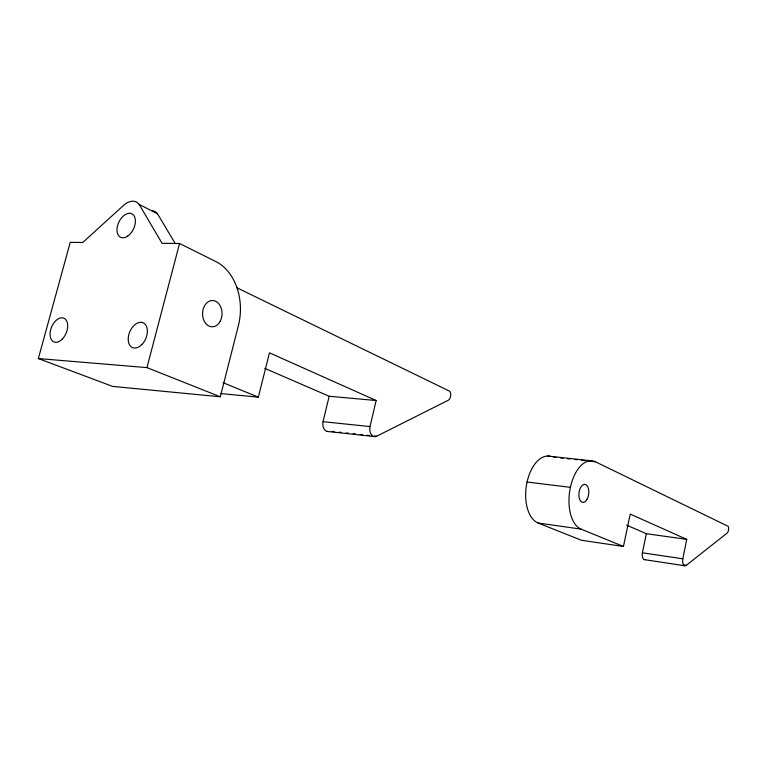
<?xml version="1.0" encoding="UTF-8"?>
<svg xmlns="http://www.w3.org/2000/svg" width="767" height="767" viewBox="0 0 767 767"><rect width="100%" height="100%" fill="white"/><g stroke="black" fill="none" stroke-linecap="round" stroke-linejoin="round"><path stroke-width="1.15" d="M588.49 461.025L595.451 461.792L728.228 526.363A3.988 1.831 -82.8 0 1 727.087 533.142L686.273 565.317A6.232 2.991 -82.1 0 1 683.368 564.531A6.232 2.991 -82.1 0 1 682.822 558.807L686.743 539.354L630.225 514.091L623.456 546.459L581.549 540.294L538.118 523.027A34.064 19.041 -82.9 0 1 526.689 483.862A34.064 19.041 -82.9 0 1 550.629 456.384M645.162 559.632A6.126 3.068 -82 0 1 642.41 552.796L646.341 533.707L626.639 525.165M236.648 287.654L449.893 391.323A5.331 3.279 -85.2 0 1 448.206 400.297L376.616 436.241A8.447 5.513 -84.1 0 1 371.276 434.582A8.447 5.513 -84.1 0 1 369.991 426.577L376.156 400.518L269.447 352.82L258.354 397.143L220.704 393.576M328.324 431.543A8.245 5.59 -84.1 0 1 323.032 421.677L329.177 396.261L264.788 368.361M220.292 396.779L238.403 325.582A51.015 38.005 -89.3 0 0 215.882 261.566L179.555 243.503L162.058 243.312L139.163 204.405A19.242 11.936 -64.4 0 0 123.468 205.47L82.759 242.477L70.238 242.343L38.35 358.553L112.596 386.395L220.292 396.779L146.938 367.614L38.35 358.553M146.938 367.614L179.555 243.503M329.177 396.261L376.156 400.518M323.032 421.677L369.991 426.577M332.121 431.39L334.47 431.639M339.148 432.157L341.488 432.406M346.176 432.924L348.515 433.173M353.194 433.681L355.543 433.94M360.222 434.448L362.561 434.707M367.249 435.215L369.589 435.474M374.277 435.982L376.616 436.241M326.876 431.399L373.74 436.519M547.657 456.029L590.695 460.746M553.688 457.209L556.008 457.458M560.648 457.976L562.968 458.225M567.609 458.733L569.929 458.992M574.569 459.5L576.889 459.759M581.53 460.267L585.01 460.651M527.063 482.021L570.408 487.352M646.341 533.707L686.743 539.354M538.118 523.027L581.05 529.115L623.456 546.459M642.41 552.796L682.822 558.807M683.972 564.972L686.273 565.317M644.357 559.632L684.682 565.749M223.12 382.723L258.354 397.143M139.163 204.405L157.484 213.763L175.058 243.235M581.05 529.115A34.755 18.629 -83 0 1 570.38 487.467A34.755 18.629 -83 0 1 595.451 461.792M152.144 210.618A18.993 11.946 -64.4 0 1 157.484 213.763M586.87 499.576A9.079 4.89 -83 0 0 585.758 484.591A9.079 4.89 -83 0 0 578.912 495.942A9.079 4.89 -83 0 0 586.87 499.576M62.319 339.052A12.876 7.9 -67.4 0 0 64.188 318.334A12.876 7.9 -67.4 0 0 50.133 332.782A12.876 7.9 -67.4 0 0 62.319 339.052M141.78 344.632A13.499 8.686 -66.9 0 0 143.362 322.878A13.499 8.686 -66.9 0 0 128.252 338.007A13.499 8.686 -66.9 0 0 141.78 344.632M127.677 236.121A13.029 8.092 -64.5 0 0 133.314 214.865A13.029 8.092 -64.5 0 0 117.581 225.584A13.029 8.092 -64.5 0 0 127.677 236.121M220.321 321.037A13.164 9.75 -89 0 0 213.092 300.53A13.164 9.75 -89 0 0 203.495 319.427A13.164 9.75 -89 0 0 220.321 321.037"/></g></svg>
